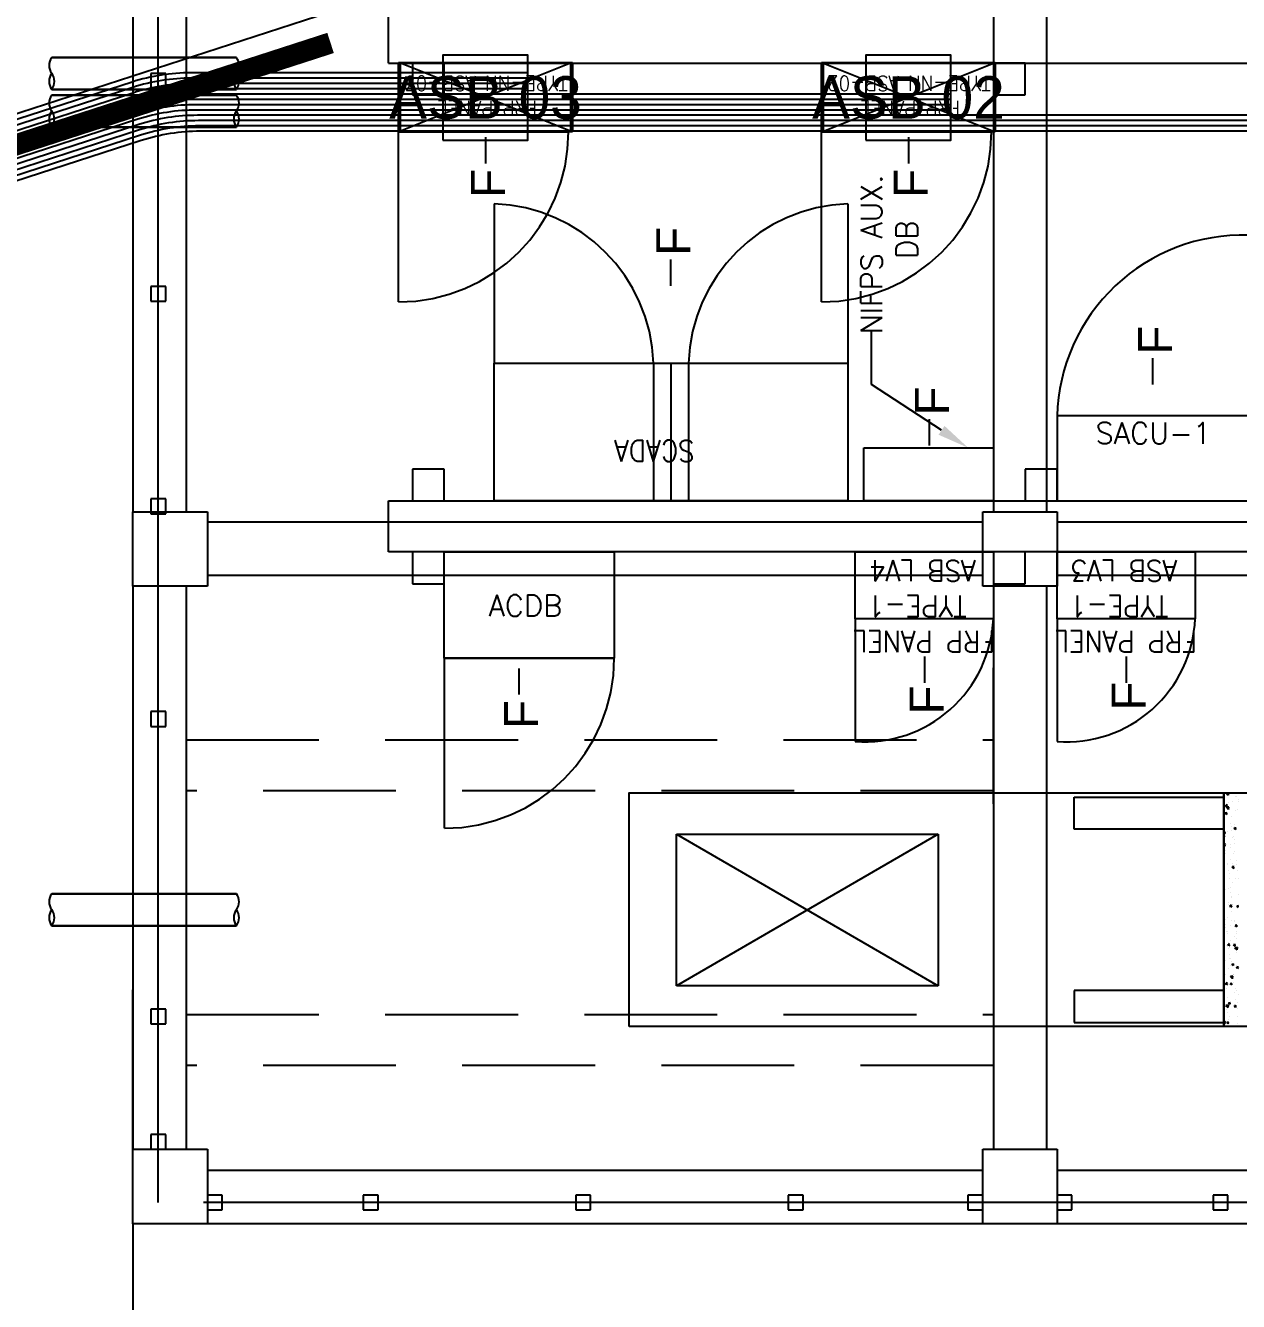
# Model space of a CAD drawing. Header units: metres. Extents: x 531759 to 532310, y 2675082 to 2675319.
# Drawn here: x 532006.52 to 532012.23, y 2675216.48 to 2675222.49 of the extents above; entities that cross this region are included whole.
import ezdxf
from ezdxf.enums import TextEntityAlignment as Align

# ---------------------------------------------------------------- set-up
doc = ezdxf.new("R2010")
doc.units = ezdxf.units.M
doc.header["$MEASUREMENT"] = 0
for name, pattern in [('DASHED', [0.75, 0.5, -0.25]), ('DASHED2', [0.375, 0.25, -0.125]), ('HIDDEN', [0.375, 0.25, -0.125]), ('PHANTOM', [63.5, 31.75, -6.35, 6.35, -6.35, 6.35, -6.35])]:
    doc.linetypes.add(name, pattern=pattern)
for name, color, linetype in [('1', 5, 'Continuous'), ('Excavation', 7, 'Continuous'), ('IDT', 7, 'Continuous'), ('LT Cable(AG) INV to LT Panel BL-14', 2, 'Continuous')]:
    doc.layers.add(name, color=color, linetype=linetype)
doc.styles.add('Arial', font='arial.ttf')
doc.styles.add('RomanS', font='romans.shx')
doc.styles.get("Standard").update_dxf_attribs({"font": 'Adani Regular.ttf'})
doc.linetypes.add('FOUNDATION LAYOUT$0$FENCELINE1', pattern='A,6.35,-2.54,[133,ltypeshp.shx,S=2.54,R=0,X=-2.54,Y=0],-2.54,25.4', length=36.83)

# ---------------------------------------------------------------- blocks, each defined once
blk = doc.blocks.new('ASB')
at = {"layer": '1', "color": 5}
blk.add_lwpolyline([(-0.2, -0.2), (0.2, -0.2), (0.2, 0.2), (-0.2, 0.2)], close=True, dxfattribs=at)
at = {"layer": '1', "color": 7}
blk.add_attdef('ID', text='', height=0.2, dxfattribs=at).set_placement((0, 0), align=Align.MIDDLE_CENTER)
blk = doc.blocks.new('IDT')
at = {"layer": 'IDT', "color": 8}
for p, q in [((25.902, 18.4101), (29.552, 18.4101)), ((29.552, 18.0601), (29.552, 18.4101)), ((29.552, 18.4101), (29.902, 18.4101)), ((29.902, 18.4101), (29.902, 18.0601)), ((29.902, 18.4101), (33.552, 18.4101)), ((33.552, 18.0601), (33.552, 18.4101)), ((33.552, 18.4101), (33.902, 18.4101)), ((33.902, 18.4101), (33.902, 18.0601)), ((28.7481, 18.3453), (28.7481, 18.2753)), ((28.8181, 18.3453), (28.7481, 18.3453)), ((28.8181, 18.2753), (28.8181, 18.3453)), ((29.4822, 18.3453), (29.4822, 18.2753)), ((29.5522, 18.3453), (29.4822, 18.3453)), ((29.5522, 18.2753), (29.5522, 18.3453)), ((29.902, 18.3453), (29.902, 18.2753)), ((29.972, 18.3453), (29.902, 18.3453)), ((29.972, 18.2753), (29.972, 18.3453)), ((30.7481, 18.3453), (30.7481, 18.2753)), ((30.8181, 18.3453), (30.7481, 18.3453)), ((30.8181, 18.2753), (30.8181, 18.3453)), ((31.7481, 18.3453), (31.7481, 18.2753)), ((31.8181, 18.3453), (31.7481, 18.3453)), ((31.8181, 18.2753), (31.8181, 18.3453)), ((32.7481, 18.3453), (32.7481, 18.2753)), ((32.8181, 18.3453), (32.7481, 18.3453)), ((32.8181, 18.2753), (32.8181, 18.3453)), ((33.482, 18.3453), (33.482, 18.2753)), ((33.552, 18.3453), (33.482, 18.3453)), ((33.552, 18.2753), (33.552, 18.3453)), ((28.7481, 18.2753), (28.8181, 18.2753)), ((29.4822, 18.2753), (29.5522, 18.2753)), ((29.902, 18.2753), (29.972, 18.2753)), ((30.7481, 18.2753), (30.8181, 18.2753)), ((31.7481, 18.2753), (31.8181, 18.2753)), ((32.7481, 18.2753), (32.8181, 18.2753)), ((33.482, 18.2753), (33.552, 18.2753)), ((25.902, 18.1601), (29.552, 18.1601)), ((29.902, 18.1601), (33.552, 18.1601)), ((29.902, 18.0601), (29.552, 18.0601)), ((29.602, 15.4101), (29.602, 18.0601)), ((29.852, 15.4101), (29.852, 18.0601)), ((33.902, 18.0601), (33.552, 18.0601)), ((33.652, 15.4101), (33.652, 18.0601)), ((33.7481, 18.0601), (33.7481, 17.9901)), ((33.8181, 18.0601), (33.7481, 18.0601)), ((33.8181, 17.9901), (33.8181, 18.0601)), ((33.902, 15.4101), (33.902, 18.0601)), ((33.7481, 17.9901), (33.8181, 17.9901)), ((27.267, 17.4829), (28.767, 17.4829)), ((28.767, 17.4829), (28.767, 16.3829)), ((33.7481, 17.4703), (33.7481, 17.4003)), ((33.8181, 17.4703), (33.7481, 17.4703)), ((33.8181, 17.4003), (33.8181, 17.4703)), ((33.7481, 17.4003), (33.8181, 17.4003)), ((30.1117, 16.5771), (30.1117, 17.2916)), ((30.1117, 17.2916), (31.3439, 17.2916)), ((31.3439, 16.5771), (30.1117, 17.2916)), ((30.1117, 16.5771), (31.3439, 17.2916)), ((31.3439, 17.2916), (31.3439, 16.5771)), ((31.3439, 16.5771), (30.1117, 16.5771)), ((29.852, 16.4349), (29.852, 15.7954)), ((28.767, 16.3829), (27.267, 16.3829)), ((33.652, 16.1329), (33.652, 16.1329)), ((33.7481, 16.0703), (33.7481, 16.0003)), ((33.8181, 16.0703), (33.7481, 16.0703)), ((33.8181, 16.0003), (33.8181, 16.0703)), ((33.7481, 16.0003), (33.8181, 16.0003)), ((29.552, 15.0601), (29.552, 15.4101)), ((29.552, 15.4101), (29.902, 15.4101)), ((29.702, 15.3997), (29.702, 15.2497)), ((29.852, 15.3997), (29.702, 15.3997)), ((29.852, 15.2497), (29.852, 15.3997)), ((29.902, 15.4101), (29.902, 15.0601)), ((32.4369, 15.3997), (32.4369, 15.2497)), ((32.5869, 15.3997), (32.4369, 15.3997)), ((32.5869, 15.2497), (32.5869, 15.3997)), ((33.552, 15.0601), (33.552, 15.4101)), ((33.552, 15.4101), (33.902, 15.4101)), ((33.902, 15.4101), (33.902, 15.0601)), ((25.902, 15.3601), (29.552, 15.3601)), ((29.902, 15.3601), (33.552, 15.3601)), ((26.802, 15.2497), (32.6992, 15.2497)), ((29.702, 15.2497), (29.852, 15.2497)), ((32.4369, 15.2497), (32.5869, 15.2497)), ((32.6992, 15.2497), (32.6992, 15.0097)), ((25.902, 15.1101), (29.552, 15.1101)), ((29.902, 15.1101), (33.552, 15.1101)), ((33.7481, 15.0703), (33.7481, 15.0003)), ((33.8181, 15.0703), (33.7481, 15.0703)), ((33.8181, 15.0003), (33.8181, 15.0703)), ((32.6992, 15.0097), (26.802, 15.0097)), ((29.902, 15.0601), (29.552, 15.0601)), ((29.552, 15.0097), (29.552, 14.8597)), ((29.702, 15.0097), (29.552, 15.0097)), ((29.602, 12.4101), (29.602, 15.0601)), ((29.702, 14.8597), (29.702, 15.0097)), ((29.852, 12.4101), (29.852, 15.0601)), ((31.2873, 14.3618), (31.2873, 15.0097)), ((31.3698, 14.3618), (31.3698, 15.0097)), ((31.4523, 14.3618), (31.4523, 15.0097)), ((32.4369, 15.0097), (32.4369, 14.8597)), ((32.5869, 15.0097), (32.4369, 15.0097)), ((32.5869, 14.8597), (32.5869, 15.0097)), ((33.902, 15.0601), (33.552, 15.0601)), ((33.652, 12.4101), (33.652, 15.0601)), ((33.902, 12.4101), (33.902, 15.0601)), ((33.7481, 15.0003), (33.8181, 15.0003)), ((29.552, 14.8597), (29.702, 14.8597)), ((32.4369, 14.8597), (32.5869, 14.8597)), ((33.7481, 14.0703), (33.7481, 14.0003)), ((33.8181, 14.0703), (33.7481, 14.0703)), ((33.8181, 14.0003), (33.8181, 14.0703)), ((33.7481, 14.0003), (33.8181, 14.0003)), ((29.843, 13.2732), (30.661, 13.2732)), ((29.843, 12.9462), (29.843, 13.2732)), ((29.852, 12.9497), (29.852, 13.2697)), ((29.852, 13.2697), (30.652, 13.2697)), ((30.652, 13.2697), (29.852, 12.9497)), ((30.652, 12.9497), (29.852, 13.2697)), ((30.652, 13.2697), (30.652, 12.9497)), ((30.661, 13.2732), (30.661, 12.9462)), ((31.8339, 13.2732), (32.6519, 13.2732)), ((31.8339, 12.9462), (31.8339, 13.2732)), ((31.8429, 12.9497), (31.8429, 13.2697)), ((31.8429, 13.2697), (32.6429, 13.2697)), ((31.8429, 12.9497), (32.6429, 13.2697)), ((31.8429, 13.2697), (32.6429, 12.9497)), ((32.6429, 13.2697), (32.6429, 12.9497)), ((32.6519, 13.2732), (32.6519, 12.9462)), ((29.702, 13.0997), (29.702, 12.9497)), ((29.852, 13.0997), (29.702, 13.0997)), ((29.852, 12.9497), (29.852, 13.0997)), ((32.4369, 13.0997), (32.4369, 12.9497)), ((32.5869, 13.0997), (32.4369, 13.0997)), ((32.5869, 12.9497), (32.5869, 13.0997)), ((33.7481, 13.0685), (33.7481, 12.9985)), ((33.8181, 13.0685), (33.7481, 13.0685)), ((33.8181, 12.9985), (33.8181, 13.0685)), ((33.7481, 12.9985), (33.8181, 12.9985)), ((32.6992, 12.9497), (26.802, 12.9497)), ((29.702, 12.9497), (29.852, 12.9497)), ((30.661, 12.9462), (29.843, 12.9462)), ((30.652, 12.9497), (29.852, 12.9497)), ((32.6519, 12.9462), (31.8339, 12.9462)), ((32.6429, 12.9497), (31.8429, 12.9497)), ((32.4369, 12.9497), (32.5869, 12.9497)), ((32.6993, 12.9497), (32.6993, 12.7097))]:
    blk.add_line(p, q, dxfattribs=at)
at = {"layer": 'IDT', "color": 8, "linetype": 'DASHED2', "ltscale": 5}
for p, q in [((32.802, 18.4101), (33.902, 18.4101)), ((33.902, 18.4101), (33.902, 17.3101))]:
    blk.add_line(p, q, dxfattribs=at)
at = {"layer": 'IDT', "color": 8, "linetype": 'PHANTOM', "ltscale": 0.25}
for p, q in [((25.6331, 18.3103), (33.7831, 18.3103)), ((33.7831, 18.3103), (33.7831, 9.1603))]:
    blk.add_line(p, q, dxfattribs=at)
at = {"layer": 'IDT', "color": 8, "linetype": 'HIDDEN', "ltscale": 2.5}
for p, q in [((29.852, 17.6665), (33.652, 17.6665)), ((33.652, 17.4265), (29.852, 17.4265)), ((29.852, 16.3729), (33.652, 16.3729)), ((33.652, 16.1329), (29.852, 16.1329))]:
    blk.add_line(p, q, dxfattribs=at)
at = {"layer": 'IDT', "color": 8, "linetype": 'Continuous'}
for p, q in [((28.7423, 17.4815), (28.7423, 17.4815)), ((28.755, 17.4827), (28.755, 17.4827)), ((28.7028, 17.435), (28.7028, 17.435)), ((28.7046, 17.467), (28.7046, 17.467)), ((28.7388, 17.4334), (28.7388, 17.4334)), ((28.7461, 17.469), (28.7454, 17.4614)), ((28.7454, 17.4616), (28.7533, 17.463)), ((28.7461, 17.469), (28.7534, 17.4629)), ((28.7465, 17.4497), (28.7465, 17.4497)), ((28.7521, 17.4149), (28.7521, 17.4149)), ((28.759, 17.4541), (28.759, 17.4541)), ((28.7641, 17.4682), (28.7599, 17.4619)), ((28.7599, 17.4619), (28.767, 17.4595)), ((28.7642, 17.4682), (28.767, 17.4608)), ((28.7017, 17.3992), (28.7017, 17.3992)), ((28.7046, 17.3708), (28.7046, 17.3708)), ((28.713, 17.3924), (28.7088, 17.3861)), ((28.7088, 17.3861), (28.7164, 17.3835)), ((28.7131, 17.3924), (28.7165, 17.3835)), ((28.7133, 17.3548), (28.7133, 17.3548)), ((28.7381, 17.3779), (28.7374, 17.3703)), ((28.7374, 17.3705), (28.7454, 17.3719)), ((28.7381, 17.3779), (28.7454, 17.3718)), ((28.7454, 17.3815), (28.7575, 17.3829)), ((28.7472, 17.3928), (28.7455, 17.3815)), ((28.7469, 17.3692), (28.7469, 17.3692)), ((28.7472, 17.3928), (28.7575, 17.3829)), ((28.7528, 17.4016), (28.7528, 17.4016)), ((28.7663, 17.3739), (28.7663, 17.3739)), ((28.6989, 17.3314), (28.6989, 17.3314)), ((28.7087, 17.3112), (28.7087, 17.3112)), ((28.7141, 17.3048), (28.7141, 17.3048)), ((28.7175, 17.323), (28.7175, 17.323)), ((28.7492, 17.3471), (28.7492, 17.3471)), ((28.7564, 17.3032), (28.7564, 17.3032)), ((28.7634, 17.3214), (28.7634, 17.3214)), ((28.7634, 17.3061), (28.7634, 17.3061)), ((28.7214, 17.2371), (28.7214, 17.2371)), ((28.7231, 17.2396), (28.7231, 17.2396)), ((28.7238, 17.2749), (28.7238, 17.2749)), ((28.7244, 17.246), (28.7365, 17.2474)), ((28.7262, 17.2573), (28.7245, 17.246)), ((28.7262, 17.2572), (28.7365, 17.2473)), ((28.7294, 17.2794), (28.7374, 17.2808)), ((28.7301, 17.2868), (28.7295, 17.2792)), ((28.7301, 17.2868), (28.7374, 17.2807)), ((28.7464, 17.2793), (28.7464, 17.2793)), ((28.754, 17.2857), (28.7497, 17.2794)), ((28.7497, 17.2794), (28.7574, 17.2768)), ((28.754, 17.2857), (28.7574, 17.2768)), ((28.7606, 17.2383), (28.7606, 17.2383)), ((28.7653, 17.238), (28.7653, 17.238)), ((28.7028, 17.2099), (28.6986, 17.2036)), ((28.6986, 17.2036), (28.7063, 17.201)), ((28.7029, 17.2099), (28.7063, 17.201)), ((28.7222, 17.1957), (28.7215, 17.1881)), ((28.7215, 17.1883), (28.7294, 17.1898)), ((28.7222, 17.1957), (28.7295, 17.1896)), ((28.7312, 17.1754), (28.7312, 17.1754)), ((28.7344, 17.1947), (28.7344, 17.1947)), ((28.7435, 17.2115), (28.7435, 17.2115)), ((28.7577, 17.1705), (28.7577, 17.1705)), ((28.6984, 17.111), (28.6984, 17.111)), ((28.7052, 17.1217), (28.7034, 17.1104)), ((28.7034, 17.1104), (28.7155, 17.1118)), ((28.7051, 17.1217), (28.7155, 17.1118)), ((28.7062, 17.1326), (28.7062, 17.1326)), ((28.7341, 17.1631), (28.7341, 17.1631)), ((28.7386, 17.1629), (28.7386, 17.1629)), ((28.7407, 17.1438), (28.7407, 17.1438)), ((28.7407, 17.1095), (28.7407, 17.1095)), ((28.7449, 17.1148), (28.7449, 17.1148)), ((28.7054, 17.068), (28.7054, 17.068)), ((28.7142, 17.1046), (28.7135, 17.097)), ((28.7135, 17.0972), (28.7215, 17.0987)), ((28.7142, 17.1046), (28.7215, 17.0985)), ((28.7189, 17.0586), (28.7189, 17.0586)), ((28.7378, 17.076), (28.7378, 17.076)), ((28.7438, 17.1032), (28.7395, 17.0969)), ((28.7395, 17.0969), (28.7472, 17.0943)), ((28.7439, 17.1032), (28.7473, 17.0943)), ((28.7468, 17.089), (28.7468, 17.089)), ((28.7548, 17.1027), (28.7548, 17.1027)), ((28.7062, 17.0135), (28.7055, 17.006)), ((28.7055, 17.0061), (28.7135, 17.0076)), ((28.7062, 17.0135), (28.7135, 17.0074)), ((28.7074, 17.0458), (28.7074, 17.0458)), ((28.7096, 17.0362), (28.7096, 17.0362)), ((28.7349, 17.0082), (28.7349, 17.0082)), ((28.7497, 17.0443), (28.7497, 17.0443)), ((28.752, 17.0349), (28.752, 17.0349)), ((28.7555, 17.0346), (28.7555, 17.0346)), ((28.7595, 17.0149), (28.7595, 17.0149)), ((28.7597, 17.0028), (28.7597, 17.0028)), ((28.7155, 16.9817), (28.7155, 16.9817)), ((28.7159, 16.9881), (28.7159, 16.9881)), ((28.7316, 16.9845), (28.7316, 16.9845)), ((28.7321, 16.9404), (28.7321, 16.9404)), ((28.7491, 16.9671), (28.7491, 16.9671)), ((28.7578, 16.9801), (28.7578, 16.9801)), ((28.766, 16.9547), (28.766, 16.9547)), ((28.6976, 16.915), (28.7055, 16.9165)), ((28.6982, 16.9225), (28.7055, 16.9163)), ((28.725, 16.9157), (28.725, 16.9157)), ((28.7265, 16.9079), (28.7265, 16.9079)), ((28.7292, 16.8726), (28.7292, 16.8726)), ((28.7336, 16.9207), (28.7294, 16.9144)), ((28.7294, 16.9144), (28.737, 16.9118)), ((28.7306, 16.8761), (28.7306, 16.8761)), ((28.7337, 16.9207), (28.7371, 16.9118)), ((28.7443, 16.9104), (28.7443, 16.9104)), ((28.7463, 16.8993), (28.7463, 16.8993)), ((28.6999, 16.8619), (28.6999, 16.8619)), ((28.734, 16.8505), (28.734, 16.8505)), ((28.737, 16.828), (28.737, 16.828)), ((28.7434, 16.8316), (28.7434, 16.8316)), ((28.7571, 16.8364), (28.7571, 16.8364)), ((28.6998, 16.7879), (28.6998, 16.7879)), ((28.7016, 16.7494), (28.7016, 16.7494)), ((28.7126, 16.7879), (28.7126, 16.7879)), ((28.7263, 16.8048), (28.7263, 16.8048)), ((28.7405, 16.7638), (28.7405, 16.7638)), ((28.7421, 16.7863), (28.7421, 16.7863)), ((28.708, 16.7013), (28.708, 16.7013)), ((28.7094, 16.7219), (28.7094, 16.7219)), ((28.7235, 16.7382), (28.7192, 16.7318)), ((28.7192, 16.7318), (28.7269, 16.7293)), ((28.7235, 16.7381), (28.7269, 16.7292)), ((28.7235, 16.737), (28.7235, 16.737)), ((28.7253, 16.7138), (28.7253, 16.7138)), ((28.7377, 16.696), (28.7377, 16.696)), ((28.7475, 16.7478), (28.7475, 16.7478)), ((28.7516, 16.7204), (28.7516, 16.7204)), ((28.7517, 16.716), (28.7517, 16.716)), ((28.7183, 16.6567), (28.7183, 16.6567)), ((28.7206, 16.6692), (28.7206, 16.6692)), ((28.738, 16.6397), (28.738, 16.6397)), ((28.758, 16.6679), (28.758, 16.6679)), ((28.7644, 16.6315), (28.7602, 16.6251)), ((28.7606, 16.6552), (28.7606, 16.6552)), ((28.7645, 16.6314), (28.767, 16.6248)), ((28.7177, 16.6014), (28.7177, 16.6014)), ((28.7185, 16.6211), (28.7185, 16.6211)), ((28.7227, 16.5893), (28.7227, 16.5893)), ((28.7264, 16.5926), (28.7264, 16.5926)), ((28.7348, 16.6282), (28.7348, 16.6282)), ((28.7602, 16.6251), (28.767, 16.6228)), ((28.7619, 16.5757), (28.7612, 16.5681)), ((28.7612, 16.5683), (28.767, 16.5693)), ((28.7619, 16.5757), (28.767, 16.5714)), ((28.764, 16.5851), (28.767, 16.5855)), ((28.7658, 16.5964), (28.7641, 16.5851)), ((28.7658, 16.5964), (28.767, 16.5952)), ((28.7133, 16.5556), (28.709, 16.5493)), ((28.709, 16.5493), (28.7167, 16.5468)), ((28.7133, 16.5556), (28.7168, 16.5467)), ((28.7149, 16.5336), (28.7149, 16.5336)), ((28.729, 16.5412), (28.729, 16.5412)), ((28.7319, 16.5604), (28.7319, 16.5604)), ((28.7359, 16.5266), (28.7359, 16.5266)), ((28.7508, 16.5657), (28.7508, 16.5657)), ((28.7026, 16.4629), (28.7026, 16.4629)), ((28.712, 16.4658), (28.712, 16.4658)), ((28.7291, 16.4926), (28.7291, 16.4926)), ((28.7396, 16.461), (28.7396, 16.461)), ((28.743, 16.4496), (28.7551, 16.451)), ((28.7448, 16.4609), (28.7431, 16.4496)), ((28.7448, 16.4608), (28.7551, 16.4509)), ((28.7449, 16.4614), (28.7449, 16.4614)), ((28.7543, 16.4489), (28.75, 16.4426)), ((28.7532, 16.4772), (28.7612, 16.4786)), ((28.7539, 16.4846), (28.7533, 16.477)), ((28.7539, 16.4846), (28.7612, 16.4785)), ((28.7543, 16.4489), (28.7577, 16.44)), ((28.7635, 16.4916), (28.7635, 16.4916)), ((28.7, 16.4145), (28.7, 16.4145)), ((28.7004, 16.4228), (28.7004, 16.4228)), ((28.7091, 16.398), (28.7091, 16.398)), ((28.7107, 16.3988), (28.7107, 16.3988)), ((28.7262, 16.4248), (28.7262, 16.4248)), ((28.7438, 16.4292), (28.7438, 16.4292)), ((28.746, 16.3935), (28.7453, 16.3859)), ((28.746, 16.3935), (28.7533, 16.3874)), ((28.75, 16.4426), (28.7577, 16.44)), ((28.753, 16.3973), (28.753, 16.3973)), ((28.7453, 16.3861), (28.7532, 16.3876)), ((28.7501, 16.3811), (28.7501, 16.3811))]:
    blk.add_line(p, q, dxfattribs=at)
at = {"layer": 'IDT', "color": 7}
for p, q in [((29.4722, 17.4629), (28.767, 17.4629)), ((28.767, 17.4629), (28.767, 17.3133)), ((29.4722, 17.3133), (29.4722, 17.4629)), ((28.767, 17.3133), (29.4722, 17.3133)), ((28.767, 16.4038), (28.767, 16.5533)), ((28.767, 16.5533), (29.4722, 16.5533)), ((29.4722, 16.5533), (29.4722, 16.4038)), ((29.4722, 16.4038), (28.767, 16.4038)), ((32.0863, 15.8484), (32.0863, 15.9209)), ((29.227, 15.7932), (29.227, 15.8658)), ((30.177, 15.7932), (30.177, 15.8657)), ((32.0863, 15.7973), (32.0863, 15.8484)), ((29.227, 15.7421), (29.227, 15.7932)), ((30.177, 15.7421), (30.177, 15.7932)), ((31.6365, 15.7486), (32.4369, 15.7497)), ((31.6365, 15.2497), (31.6365, 15.7486)), ((32.4369, 15.7497), (32.4369, 15.2497)), ((28.902, 15.5637), (29.552, 15.5637)), ((28.902, 15.2497), (28.902, 15.5637)), ((29.552, 15.5637), (29.552, 15.2497)), ((29.852, 15.5637), (30.502, 15.5637)), ((29.852, 15.2497), (29.852, 15.5637)), ((30.502, 15.5637), (30.502, 15.2497)), ((29.552, 15.2497), (28.902, 15.2497)), ((30.502, 15.2497), (29.852, 15.2497)), ((32.4369, 15.2497), (31.6365, 15.2497)), ((29.552, 15.0097), (28.652, 15.0097)), ((29.552, 14.6097), (29.552, 15.0097)), ((29.852, 15.0097), (30.462, 15.0097)), ((29.852, 14.7597), (29.852, 15.0097)), ((30.462, 15.0097), (30.462, 14.7597)), ((30.5375, 15.0097), (32.202, 15.0097)), ((30.5375, 14.3618), (30.5375, 15.0097)), ((32.202, 15.0097), (32.202, 14.3618)), ((30.462, 14.7597), (29.852, 14.7597)), ((30.1529, 14.748), (30.1529, 14.6969)), ((30.1529, 14.6969), (30.1529, 14.6243)), ((28.652, 14.6097), (29.552, 14.6097)), ((29.102, 14.4621), (29.102, 14.4109)), ((29.102, 14.4109), (29.102, 14.3384)), ((32.202, 14.3618), (30.5375, 14.3618)), ((31.3698, 13.9969), (31.3698, 13.9457)), ((31.3698, 13.9457), (31.3698, 13.8732)), ((30.252, 13.3493), (30.252, 13.4218)), ((32.2429, 13.3493), (32.2429, 13.4218)), ((30.252, 13.2982), (30.252, 13.3493)), ((32.2429, 13.2982), (32.2429, 13.3493)), ((29.843, 13.2732), (30.661, 13.2732)), ((29.843, 12.9462), (29.843, 13.2732)), ((30.661, 13.2732), (30.661, 12.9462)), ((31.8339, 13.2732), (32.6519, 13.2732)), ((31.8339, 12.9462), (31.8339, 13.2732)), ((32.6519, 13.2732), (32.6519, 12.9462)), ((30.661, 12.9462), (29.843, 12.9462)), ((32.6519, 12.9462), (31.8339, 12.9462))]:
    blk.add_line(p, q, dxfattribs=at)
at = {"layer": 'IDT', "color": 124}
for p, q in [((34.2845, 17.0079), (33.4155, 17.0079)), ((33.4155, 17.0079), (34.2845, 17.0079)), ((33.4155, 16.8579), (34.2845, 16.8579)), ((34.2845, 16.8579), (33.4155, 16.8579)), ((34.2845, 13.2505), (33.4155, 13.2505)), ((33.4155, 13.2505), (34.2845, 13.2505)), ((33.4155, 13.1005), (34.2845, 13.1005)), ((34.2845, 13.1005), (33.4155, 13.1005)), ((34.2845, 13.0734), (33.4155, 13.0734)), ((33.4155, 13.0734), (34.2845, 13.0734)), ((33.4155, 12.9234), (34.2845, 12.9234)), ((34.2845, 12.9234), (33.4155, 12.9234))]:
    blk.add_line(p, q, dxfattribs=at)
at = {"layer": 'IDT', "color": 8, "linetype": 'DASHED', "ltscale": 5}
for p, q in [((32.4365, 16.5497), (32.4365, 15.7497)), ((29.552, 15.5637), (29.552, 16.1417)), ((30.502, 15.5637), (30.502, 16.1417)), ((32.3927, 15.7497), (31.6365, 15.7497)), ((32.4365, 15.7497), (32.3927, 15.7497)), ((28.652, 14.6097), (29.552, 14.6097)), ((30.5375, 13.6118), (30.5375, 14.3618)), ((32.202, 13.6118), (32.202, 14.3618)), ((30.661, 14.0732), (30.661, 13.2732)), ((32.6519, 14.0732), (32.6519, 13.2732)), ((30.5375, 13.6118), (30.5375, 13.6118)), ((32.202, 13.6118), (32.202, 13.6118)), ((30.6172, 13.2732), (29.861, 13.2732)), ((30.661, 13.2732), (30.6172, 13.2732)), ((32.6081, 13.2732), (31.8519, 13.2732)), ((32.6519, 13.2732), (32.6081, 13.2732))]:
    blk.add_line(p, q, dxfattribs=at)
at = {"layer": 'IDT', "color": 8, "linetype": 'ByBlock', "lineweight": -2, "ltscale": 0.1}
for p, q in [((30.096, 14.6774), (30.426, 14.4611)), ((30.426, 14.4611), (30.426, 14.2072))]:
    blk.add_line(p, q, dxfattribs=at)
at = {"layer": 'IDT', "color": 7, "linetype": 'FOUNDATION LAYOUT$0$FENCELINE1', "ltscale": 0.01}
blk.add_lwpolyline([(33.902, 18.4101), (33.9018, 22.4854), (21.4107, 22.4854)], dxfattribs=at)
at = {"layer": 'IDT', "color": 8}
blk.add_lwpolyline([(31.567, 17.4829), (31.567, 16.3829), (28.767, 16.3829), (28.767, 17.4829)], close=True, dxfattribs=at)
at = {"layer": 'IDT', "color": 124}
for centre, start, end in [((33.4653, 16.9704), 143.02764, 216.97236), ((33.3657, 16.9704), 323.02764, 36.97236), ((34.3344, 16.9704), 143.02764, 216.97236), ((34.2347, 16.9704), 323.02764, 36.97236), ((33.4653, 16.8954), 143.02764, 216.97236), ((34.2347, 16.8954), 323.02764, 36.97236), ((33.4653, 13.213), 143.02764, 216.97236), ((33.3657, 13.213), 323.02764, 36.97236), ((34.3344, 13.213), 143.02764, 216.97236), ((34.2347, 13.213), 323.02764, 36.97236), ((33.4653, 13.138), 143.02764, 216.97236), ((34.2347, 13.138), 323.02764, 36.97236), ((33.4653, 13.0359), 143.02764, 216.97236), ((33.3657, 13.0359), 323.02764, 36.97236), ((34.3344, 13.0359), 143.02764, 216.97236), ((34.2347, 13.0359), 323.02764, 36.97236), ((33.4653, 12.9609), 143.02764, 216.97236), ((34.2347, 12.9609), 323.02764, 36.97236)]:
    blk.add_arc(centre, 0.0624, start, end, dxfattribs=at)
at = {"layer": 'IDT', "color": 8, "linetype": 'DASHED', "ltscale": 5}
for centre, radius, start, end in [((32.4365, 15.7497), 0.8, 90, 180), ((29.5075, 15.5373), 0.606, 85.7856, 177.50336), ((30.4575, 15.5373), 0.606, 85.7856, 177.50336), ((28.6771, 14.6339), 0.8753, 268.36148, 358.41918), ((30.512, 14.3876), 0.7761, 271.87815, 358.10123), ((29.6994, 14.7411), 1.4413, 344.74337, 344.78968), ((32.2275, 14.3876), 0.7761, 181.89877, 268.12185), ((30.661, 13.2732), 0.8, 90, 180), ((32.6519, 13.2732), 0.8, 90, 180)]:
    blk.add_arc(centre, radius, start, end, dxfattribs=at)
at = {"layer": 'IDT', "color": 8, "ltscale": 0.1}
blk.add_solid([(30.0823, 14.6565), (29.9705, 14.7597), (30.1097, 14.6983)], dxfattribs=at)
at = {"layer": 'IDT', "color": 7, "style": 'Arial'}
for p in [(31.9951, 16.0827), (29.1358, 15.9961), (30.0858, 16.0139), (30.0617, 14.6072), (29.0108, 14.3212), (31.2786, 13.856), (30.1608, 13.5836), (32.1517, 13.5836)]:
    blk.add_text('F', height=0.16, rotation=270, dxfattribs=at).set_placement(p)
at = {"layer": 'IDT', "color": 7, "style": 'RomanS', "width": 0.9}
for s, height, p in [('FRP PANEL', 0.1, (28.8934, 15.6209)), ('FRP PANEL', 0.1, (29.8434, 15.6209)), ('TYPE-1', 0.1, (29.0282, 15.4542)), ('TYPE-1', 0.1, (29.9782, 15.4542)), ('ASB LV3', 0.1, (28.9864, 15.2876)), ('ASB LV4', 0.1, (29.9342, 15.2876)), ('SCADA', 0.1, (31.2586, 14.724)), ('FRP PANEL', 0.07, (30.0088, 13.1269)), ('FRP PANEL', 0.07, (31.9997, 13.1269)), ('TYPE-NN ASB-02', 0.07, (29.8647, 13.0102)), ('TYPE-NN ASB-03', 0.07, (31.8556, 13.0102))]:
    blk.add_text(s, height=height, dxfattribs=at).set_placement(p)
at = {"layer": 'IDT', "color": 7, "ltscale": 0.1, "style": 'RomanS'}
for s, p in [('ACDB', (32.2286, 15.5521)), ('SACU-1', (29.3715, 14.7409))]:
    blk.add_text(s, height=0.1, rotation=180, dxfattribs=at).set_placement(p)
at = {"layer": 'IDT', "color": 8, "style": 'RomanS'}
for s, p in [('NIFPS AUX.', (30.376, 14.2243)), (' DB', (30.2093, 13.9386))]:
    blk.add_text(s, height=0.1, rotation=270, dxfattribs=at).set_placement(p)

msp = doc.modelspace()

# ---------------------------------------------------------------- linework, layer by layer
at = {"layer": 'Excavation', "color": 3, "const_width": 0.1}
msp.add_lwpolyline([(532007.9593, 2675222.4041), (532006.0103, 2675221.7731), (532001.9353, 2675221.7731), (532001.9554, 2675192.6883)], dxfattribs=at)
at = {"layer": 'LT Cable(AG) INV to LT Panel BL-14'}
msp.add_lwpolyline([(532009.9053, 2675222.6092), (532008.2886, 2675222.6092, 0.078431), (532008.0114, 2675222.5655), (532006.1237, 2675221.9544, -0.078431), (532005.8465, 2675221.9106), (532002.6983, 2675221.9106, 0.414417), (532001.7983, 2675221.01), (532001.8179, 2675192.8185, 0.083556), (532001.8676, 2675192.524), (532001.9682, 2675192.2344, -0.083731), (532002.0179, 2675191.9392), (532002.0179, 2675102.1397, 0.414214), (532002.9179, 2675101.2397), (532242.337, 2675101.2397, 0.414214), (532243.237, 2675102.1397), (532243.237, 2675102.6898)], format="xyb", dxfattribs=at)
at = {"layer": 'LT Cable(AG) INV to LT Panel BL-14', "color": 5}
for points in [[(532008.8884, 2675222.2635), (532007.3019, 2675222.2635, 0.078431), (532007.0247, 2675222.2198), (532006.1277, 2675221.9294, -0.078431), (532005.8505, 2675221.8856), (532002.7233, 2675221.8856, 0.414417), (532001.8233, 2675220.985), (532001.8428, 2675192.8227, 0.083556), (532001.8926, 2675192.5282), (532001.9932, 2675192.2386, -0.083731), (532002.0429, 2675191.9434), (532002.0429, 2675102.1647, 0.414214), (532002.9429, 2675101.2647), (532145.161, 2675101.2647, 0.414214), (532146.061, 2675102.1647), (532146.061, 2675102.6898)], [(532008.8884, 2675222.2385), (532007.3058, 2675222.2385, 0.078431), (532007.0286, 2675222.1948), (532006.1316, 2675221.9044, -0.078431), (532005.8544, 2675221.8606), (532002.7483, 2675221.8606, 0.414417), (532001.8483, 2675220.96), (532001.8678, 2675192.827, 0.083556), (532001.9176, 2675192.5324), (532002.0182, 2675192.2428, -0.083731), (532002.0679, 2675191.9476), (532002.0679, 2675102.1897, 0.414214), (532002.9679, 2675101.2897), (532047.985, 2675101.2897, 0.414214), (532048.885, 2675102.1897), (532048.885, 2675102.6898)], [(532008.8884, 2675222.2135), (532007.3098, 2675222.2135, 0.078431), (532007.0326, 2675222.1698), (532006.1356, 2675221.8794, -0.078431), (532005.8584, 2675221.8356), (532002.7734, 2675221.8356, 0.414417), (532001.8734, 2675220.935), (532001.8928, 2675192.8312, 0.083556), (532001.9426, 2675192.5366), (532002.0432, 2675192.247, -0.083731), (532002.0929, 2675191.9519), (532002.0929, 2675124.7147, 0.414214), (532002.9929, 2675123.8147), (532242.337, 2675123.8147, 0.414214), (532243.237, 2675124.7147), (532243.237, 2675125.1898)], [(532008.8884, 2675222.1885), (532007.3137, 2675222.1885, 0.078431), (532007.0365, 2675222.1448), (532006.1395, 2675221.8544, -0.078431), (532005.8623, 2675221.8106), (532002.7984, 2675221.8106, 0.414417), (532001.8984, 2675220.91), (532001.9178, 2675192.8354, 0.083556), (532001.9676, 2675192.5409), (532002.0682, 2675192.2512, -0.083731), (532002.1179, 2675191.9561), (532002.1179, 2675124.7397, 0.414214), (532003.0179, 2675123.8397), (532145.161, 2675123.8397, 0.414214), (532146.061, 2675124.7397), (532146.061, 2675125.1898)], [(532010.8793, 2675222.1635), (532007.3177, 2675222.1635, 0.078431), (532007.0405, 2675222.1198), (532006.1435, 2675221.8294, -0.078431), (532005.8663, 2675221.7856), (532002.8234, 2675221.7856, 0.414417), (532001.9234, 2675220.885), (532001.9428, 2675192.8396, 0.083556), (532001.9926, 2675192.5451), (532002.0932, 2675192.2555, -0.083731), (532002.1429, 2675191.9603), (532002.1429, 2675124.7647, 0.414214), (532003.0429, 2675123.8647), (532047.985, 2675123.8647, 0.414214), (532048.885, 2675124.7647), (532048.885, 2675125.1898)], [(532010.8793, 2675222.1385), (532007.3216, 2675222.1385, 0.078431), (532007.0444, 2675222.0948), (532006.1474, 2675221.8044, -0.078431), (532005.8702, 2675221.7606), (532002.8484, 2675221.7606, 0.414417), (532001.9484, 2675220.86), (532001.9678, 2675192.8439, 0.083556), (532002.0176, 2675192.5493), (532002.1182, 2675192.2597, -0.083731), (532002.1679, 2675191.9645), (532002.1679, 2675154.7897, 0.414214), (532003.0679, 2675153.8897), (532242.337, 2675153.8897, 0.414214), (532243.237, 2675154.7897), (532243.237, 2675155.1898)], [(532010.8793, 2675222.1135), (532007.3256, 2675222.1135, 0.078431), (532007.0484, 2675222.0698), (532006.1513, 2675221.7794, -0.078431), (532005.8742, 2675221.7356), (532002.8734, 2675221.7356, 0.414417), (532001.9734, 2675220.835), (532001.9928, 2675192.8481, 0.083556), (532002.0426, 2675192.5535), (532002.1432, 2675192.2639, -0.083731), (532002.1929, 2675191.9687), (532002.1929, 2675154.8147, 0.414214), (532003.0929, 2675153.9147), (532145.161, 2675153.9147, 0.414214), (532146.061, 2675154.8147), (532146.061, 2675155.1898)], [(532010.8793, 2675222.0885), (532007.3295, 2675222.0885, 0.078431), (532007.0523, 2675222.0448), (532006.1553, 2675221.7544, -0.078431), (532005.8781, 2675221.7106), (532002.8985, 2675221.7106, 0.414417), (532001.9985, 2675220.81), (532002.0178, 2675192.8523, 0.083556), (532002.0676, 2675192.5578), (532002.1682, 2675192.2681, -0.083731), (532002.2179, 2675191.9729), (532002.2179, 2675154.8397, 0.414214), (532003.1179, 2675153.9397), (532047.985, 2675153.9397, 0.414214), (532048.885, 2675154.8397), (532048.885, 2675155.1898)], [(532013.0363, 2675222.0635), (532007.3335, 2675222.0635, 0.078431), (532007.0563, 2675222.0198), (532006.1592, 2675221.7294, -0.078431), (532005.882, 2675221.6856), (532002.9235, 2675221.6856, 0.414417), (532002.0235, 2675220.785), (532002.0428, 2675192.8565, 0.083556), (532002.0926, 2675192.562), (532002.1932, 2675192.2723, -0.083731), (532002.2429, 2675191.9772), (532002.2429, 2675177.3647, 0.414214), (532003.1429, 2675176.4647), (532274.729, 2675176.4647, 0.414214), (532275.629, 2675177.3647), (532275.629, 2675177.6898)], [(532013.0363, 2675222.0385), (532007.3374, 2675222.0385, 0.078431), (532007.0602, 2675221.9948), (532006.1632, 2675221.7044, -0.078431), (532005.886, 2675221.6606), (532002.9485, 2675221.6606, 0.414417), (532002.0485, 2675220.76), (532002.0678, 2675192.8608, 0.083556), (532002.1176, 2675192.5662), (532002.2182, 2675192.2765, -0.083731), (532002.2679, 2675191.9814), (532002.2679, 2675177.3897, 0.414214), (532003.1679, 2675176.4897), (532177.553, 2675176.4897, 0.414214), (532178.453, 2675177.3897), (532178.453, 2675177.6898)], [(532013.0363, 2675222.0135), (532007.3413, 2675222.0135, 0.078431), (532007.0642, 2675221.9698), (532006.1671, 2675221.6794, -0.078431), (532005.8899, 2675221.6356), (532002.9735, 2675221.6356, 0.414417), (532002.0735, 2675220.735), (532002.0928, 2675192.865, 0.083556), (532002.1426, 2675192.5704), (532002.2432, 2675192.2808, -0.083731), (532002.2929, 2675191.9856), (532002.2929, 2675177.4147, 0.414214), (532003.1929, 2675176.5147), (532112.769, 2675176.5147, 0.414214), (532113.669, 2675177.4147), (532113.669, 2675177.6898)], [(532013.0363, 2675221.9885), (532007.3453, 2675221.9885, 0.078431), (532007.0681, 2675221.9448), (532006.1711, 2675221.6544, -0.078431), (532005.8939, 2675221.6106), (532002.9985, 2675221.6106, 0.414417), (532002.0985, 2675220.71), (532002.1178, 2675192.8692, 0.083556), (532002.1676, 2675192.5747), (532002.2682, 2675192.285, -0.083731), (532002.3179, 2675191.9898), (532002.3179, 2675177.4397, 0.414214), (532003.2179, 2675176.5397), (532015.593, 2675176.5397, 0.414214), (532016.493, 2675177.4397), (532016.493, 2675177.6898)]]:
    msp.add_lwpolyline(points, format="xyb", dxfattribs=at)

# ---------------------------------------------------------------- block references
at = {"layer": '1'}
for p, values in [((532008.6884, 2675222.1472), {'ID': 'ASB 03'}), ((532010.6793, 2675222.1472), {'ID': 'ASB 02'})]:
    msp.add_blockref('ASB', p, dxfattribs=at).add_auto_attribs(values)
at = {"layer": 'IDT', "color": 8, "rotation": 180}
msp.add_blockref('IDT', (532040.9313, 2675235.2589), dxfattribs=at)

doc.saveas('drawing.dxf')
